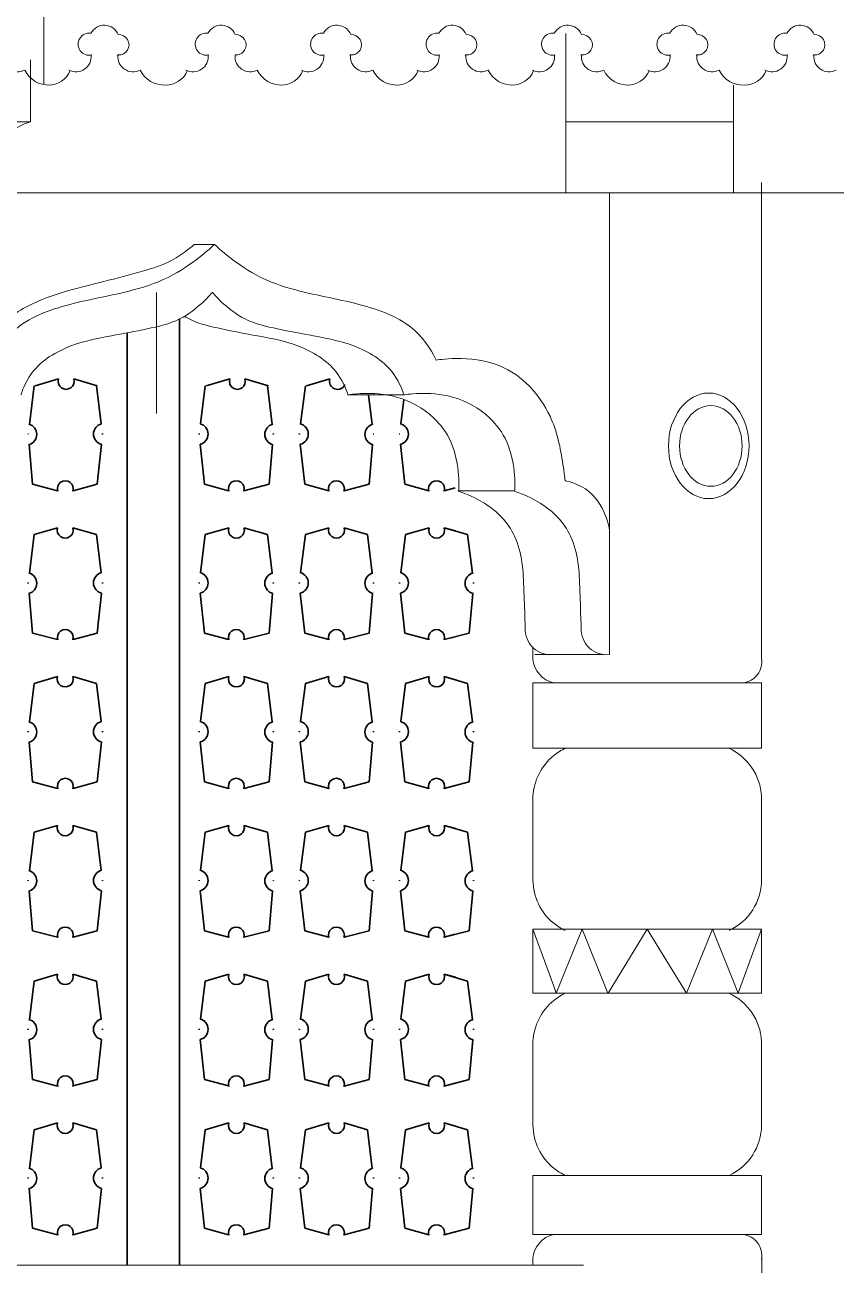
# Model space of a CAD drawing. Header units: millimetres. Extents: x 2399 to 111977, y 1313 to 59551.
# Drawn here: x 97307 to 98526, y 44675 to 46539 of the extents above; entities that cross this region are included whole.
import ezdxf

# ---------------------------------------------------------------- set-up
doc = ezdxf.new("R2010")
doc.units = ezdxf.units.MM
doc.layers.add('detail1', color=7, linetype='Continuous', lineweight=35)
doc.layers.add('main line', color=7, linetype='Continuous', lineweight=13)
doc.layers.add('hatch1', color=7, linetype='Continuous', lineweight=20, true_color=0x6a6a6a)

msp = doc.modelspace()

# ---------------------------------------------------------------- linework, layer by layer
at = {"layer": 'detail1', "color": 7, "linetype": 'Continuous', "lineweight": 35}
for p, q in [((97539.816, 46096.863), (97539.816, 44675.4817)), ((97460.943, 46075.9241), (97460.943, 44675.4817)), ((97358.0493, 46006.7447), (97322.8925, 45996.4019)), ((97416.1991, 45996.4019), (97380.8052, 46006.7447)), ((97579.7926, 45996.4019), (97615.1865, 46006.7447)), ((97637.9424, 46006.7447), (97673.0992, 45996.4019)), ((97730.1854, 45996.4019), (97765.5794, 46006.7447)), ((97321.4454, 45996.4019), (97314.2815, 45938.4878)), ((97421.9419, 45939.1682), (97414.752, 45996.4019)), ((97571.1556, 45939.1682), (97578.3455, 45996.4019)), ((97671.6521, 45996.4019), (97678.816, 45938.4878)), ((97721.5484, 45939.1682), (97728.7383, 45996.4019)), ((97823.7211, 45982.8516), (97829.2088, 45938.4878)), ((97871.9413, 45939.1682), (97876.5698, 45976.0124)), ((97423.9535, 45923.1558), (97423.7703, 45924.614)), ((97569.144, 45923.1558), (97569.3272, 45924.614)), ((97680.5321, 45924.614), (97680.7125, 45923.1558)), ((97719.5369, 45923.1558), (97719.7201, 45924.614)), ((97313.7107, 45908.089), (97318.9516, 45848.523)), ((97415.7776, 45848.523), (97422.3499, 45908.5179)), ((97577.3199, 45848.523), (97570.7476, 45908.5179)), ((97679.3868, 45908.089), (97674.1459, 45848.523)), ((97727.7127, 45848.523), (97721.1405, 45908.5179)), ((97829.7797, 45908.089), (97824.5388, 45848.523)), ((97878.1056, 45848.523), (97871.5333, 45908.5179)), ((97318.9516, 45848.523), (97356.5958, 45838.7201)), ((97379.6818, 45838.8056), (97415.7776, 45848.523)), ((97613.4157, 45838.8056), (97577.3199, 45848.523)), ((97674.1459, 45848.523), (97636.5017, 45838.7201)), ((97763.8086, 45838.8056), (97727.7127, 45848.523)), ((97824.5388, 45848.523), (97786.8946, 45838.7201)), ((97914.2015, 45838.8056), (97878.1056, 45848.523)), ((97953.9558, 45843.0607), (97937.2874, 45838.7201)), ((97356.6022, 45783.2227), (97321.4454, 45772.88)), ((97414.752, 45772.88), (97379.3581, 45783.2227)), ((97578.3455, 45772.88), (97613.7394, 45783.2227)), ((97636.4953, 45783.2227), (97671.6521, 45772.88)), ((97728.7383, 45772.88), (97764.1323, 45783.2227)), ((97786.8882, 45783.2227), (97822.045, 45772.88)), ((97914.5252, 45783.2227), (97879.1312, 45772.88)), ((97937.281, 45783.2227), (97972.4378, 45772.88)), ((97937.281, 45783.2227), (97953.9856, 45778.4892)), ((97321.4454, 45772.88), (97314.2815, 45714.9658)), ((97421.9419, 45715.6462), (97414.752, 45772.88)), ((97571.1556, 45715.6462), (97578.3455, 45772.88)), ((97671.6521, 45772.88), (97678.816, 45714.9658)), ((97721.5484, 45715.6462), (97728.7383, 45772.88)), ((97822.045, 45772.88), (97829.2088, 45714.9658)), ((97871.9413, 45715.6462), (97879.1312, 45772.88)), ((97972.4378, 45772.88), (97979.6017, 45714.9658)), ((97312.5654, 45701.0921), (97312.385, 45699.6339)), ((97423.9535, 45699.6339), (97423.7703, 45701.0921)), ((97569.144, 45699.6339), (97569.3272, 45701.0921)), ((97680.5321, 45701.0921), (97680.7125, 45699.6339)), ((97719.5369, 45699.6339), (97719.7201, 45701.0921)), ((97830.925, 45701.0921), (97831.1054, 45699.6339)), ((97869.9298, 45699.6339), (97870.113, 45701.0921)), ((97981.3179, 45701.0921), (97981.4982, 45699.6339)), ((97313.7107, 45684.5671), (97318.9516, 45625.0011)), ((97415.7776, 45625.0011), (97422.3499, 45684.996)), ((97577.3199, 45625.0011), (97570.7476, 45684.996)), ((97679.3868, 45684.5671), (97674.1459, 45625.0011)), ((97727.7127, 45625.0011), (97721.1405, 45684.996)), ((97829.7797, 45684.5671), (97824.5388, 45625.0011)), ((97878.1056, 45625.0011), (97871.5333, 45684.996)), ((97980.1726, 45684.5671), (97974.9316, 45625.0011)), ((97318.9516, 45625.0011), (97356.5958, 45615.1981)), ((97379.6818, 45615.2836), (97415.7776, 45625.0011)), ((97613.4157, 45615.2836), (97577.3199, 45625.0011)), ((97674.1459, 45625.0011), (97636.5017, 45615.1981)), ((97763.8086, 45615.2836), (97727.7127, 45625.0011)), ((97824.5388, 45625.0011), (97786.8946, 45615.1981)), ((97914.2015, 45615.2836), (97878.1056, 45625.0011)), ((97974.9316, 45625.0011), (97937.2874, 45615.1981)), ((97953.9558, 45619.5387), (97937.2874, 45615.1981)), ((97356.6022, 45559.7008), (97321.4454, 45549.358)), ((97414.752, 45549.358), (97379.3581, 45559.7008)), ((97578.3455, 45549.358), (97613.7394, 45559.7008)), ((97636.4953, 45559.7008), (97671.6521, 45549.358)), ((97728.7383, 45549.358), (97764.1323, 45559.7008)), ((97786.8882, 45559.7008), (97822.045, 45549.358)), ((97914.5252, 45559.7008), (97879.1312, 45549.358)), ((97937.281, 45559.7008), (97953.9856, 45554.9673)), ((97937.281, 45559.7008), (97972.4378, 45549.358)), ((97321.4454, 45549.358), (97314.2815, 45491.4439)), ((97421.9419, 45492.1243), (97414.752, 45549.358)), ((97571.1556, 45492.1243), (97578.3455, 45549.358)), ((97671.6521, 45549.358), (97678.816, 45491.4439)), ((97721.5484, 45492.1243), (97728.7383, 45549.358)), ((97822.045, 45549.358), (97829.2088, 45491.4439)), ((97871.9413, 45492.1243), (97879.1312, 45549.358)), ((97972.4378, 45549.358), (97979.6017, 45491.4439)), ((97312.5654, 45477.5701), (97312.385, 45476.1119)), ((97423.9535, 45476.1119), (97423.7703, 45477.5701)), ((97569.144, 45476.1119), (97569.3272, 45477.5701)), ((97680.5321, 45477.5701), (97680.7125, 45476.1119)), ((97719.5369, 45476.1119), (97719.7201, 45477.5701)), ((97830.925, 45477.5701), (97831.1054, 45476.1119)), ((97869.9298, 45476.1119), (97870.113, 45477.5701)), ((97981.3179, 45477.5701), (97981.4982, 45476.1119)), ((97313.7107, 45461.0451), (97318.9516, 45401.4791)), ((97415.7776, 45401.4791), (97422.3499, 45461.474)), ((97577.3199, 45401.4791), (97570.7476, 45461.474)), ((97679.3868, 45461.0451), (97674.1459, 45401.4791)), ((97727.7127, 45401.4791), (97721.1405, 45461.474)), ((97829.7797, 45461.0451), (97824.5388, 45401.4791)), ((97878.1056, 45401.4791), (97871.5333, 45461.474)), ((97980.1726, 45461.0451), (97974.9316, 45401.4791)), ((97318.9516, 45401.4791), (97356.5958, 45391.6762)), ((97379.6818, 45391.7617), (97415.7776, 45401.4791)), ((97613.4157, 45391.7617), (97577.3199, 45401.4791)), ((97674.1459, 45401.4791), (97636.5017, 45391.6762)), ((97763.8086, 45391.7617), (97727.7127, 45401.4791)), ((97824.5388, 45401.4791), (97786.8946, 45391.6762)), ((97914.2015, 45391.7617), (97878.1056, 45401.4791)), ((97974.9316, 45401.4791), (97937.2874, 45391.6762)), ((97953.9558, 45396.0168), (97937.2874, 45391.6762)), ((97356.6022, 45336.1788), (97321.4454, 45325.8361)), ((97414.752, 45325.8361), (97379.3581, 45336.1788)), ((97578.3455, 45325.8361), (97613.7394, 45336.1788)), ((97636.4953, 45336.1788), (97671.6521, 45325.8361)), ((97728.7383, 45325.8361), (97764.1323, 45336.1788)), ((97786.8882, 45336.1788), (97822.045, 45325.8361)), ((97914.5252, 45336.1788), (97879.1312, 45325.8361)), ((97937.281, 45336.1788), (97972.4378, 45325.8361)), ((97937.281, 45336.1788), (97953.9856, 45331.4453)), ((97321.4454, 45325.8361), (97314.2815, 45267.9219)), ((97421.9419, 45268.6023), (97414.752, 45325.8361)), ((97571.1556, 45268.6023), (97578.3455, 45325.8361)), ((97671.6521, 45325.8361), (97678.816, 45267.9219)), ((97721.5484, 45268.6023), (97728.7383, 45325.8361)), ((97822.045, 45325.8361), (97829.2088, 45267.9219)), ((97871.9413, 45268.6023), (97879.1312, 45325.8361)), ((97972.4378, 45325.8361), (97979.6017, 45267.9219)), ((97312.5654, 45254.0482), (97312.385, 45252.59)), ((97423.9535, 45252.59), (97423.7703, 45254.0482)), ((97569.144, 45252.59), (97569.3272, 45254.0482)), ((97680.5321, 45254.0482), (97680.7125, 45252.59)), ((97719.5369, 45252.59), (97719.7201, 45254.0482)), ((97830.925, 45254.0482), (97831.1054, 45252.59)), ((97869.9298, 45252.59), (97870.113, 45254.0482)), ((97981.3179, 45254.0482), (97981.4982, 45252.59)), ((97313.7107, 45237.5232), (97318.9516, 45177.9572)), ((97415.7776, 45177.9572), (97422.3499, 45237.9521)), ((97577.3199, 45177.9572), (97570.7476, 45237.9521)), ((97679.3868, 45237.5232), (97674.1459, 45177.9572)), ((97727.7127, 45177.9572), (97721.1405, 45237.9521)), ((97829.7797, 45237.5232), (97824.5388, 45177.9572)), ((97878.1056, 45177.9572), (97871.5333, 45237.9521)), ((97980.1726, 45237.5232), (97974.9316, 45177.9572)), ((97318.9516, 45177.9572), (97356.5958, 45168.1542)), ((97379.6818, 45168.2397), (97415.7776, 45177.9572)), ((97613.4157, 45168.2397), (97577.3199, 45177.9572)), ((97674.1459, 45177.9572), (97636.5017, 45168.1542)), ((97763.8086, 45168.2397), (97727.7127, 45177.9572)), ((97824.5388, 45177.9572), (97786.8946, 45168.1542)), ((97914.2015, 45168.2397), (97878.1056, 45177.9572)), ((97974.9316, 45177.9572), (97937.2874, 45168.1542)), ((97953.9558, 45172.4948), (97937.2874, 45168.1542)), ((97356.6022, 45112.6569), (97321.4454, 45102.3141)), ((97414.752, 45102.3141), (97379.3581, 45112.6569)), ((97578.3455, 45102.3141), (97613.7394, 45112.6569)), ((97636.4953, 45112.6569), (97671.6521, 45102.3141)), ((97728.7383, 45102.3141), (97764.1323, 45112.6569)), ((97786.8882, 45112.6569), (97822.045, 45102.3141)), ((97914.5252, 45112.6569), (97879.1312, 45102.3141)), ((97937.281, 45112.6569), (97953.9856, 45107.9234)), ((97937.281, 45112.6569), (97972.4378, 45102.3141)), ((97321.4454, 45102.3141), (97314.2815, 45044.4)), ((97421.9419, 45045.0804), (97414.752, 45102.3141)), ((97571.1556, 45045.0804), (97578.3455, 45102.3141)), ((97671.6521, 45102.3141), (97678.816, 45044.4)), ((97721.5484, 45045.0804), (97728.7383, 45102.3141)), ((97822.045, 45102.3141), (97829.2088, 45044.4)), ((97871.9413, 45045.0804), (97879.1312, 45102.3141)), ((97972.4378, 45102.3141), (97979.6017, 45044.4)), ((97312.5654, 45030.5262), (97312.385, 45029.068)), ((97423.9535, 45029.068), (97423.7703, 45030.5262)), ((97569.144, 45029.068), (97569.3272, 45030.5262)), ((97680.5321, 45030.5262), (97680.7125, 45029.068)), ((97719.5369, 45029.068), (97719.7201, 45030.5262)), ((97830.925, 45030.5262), (97831.1054, 45029.068)), ((97869.9298, 45029.068), (97870.113, 45030.5262)), ((97981.3179, 45030.5262), (97981.4982, 45029.068)), ((97313.7107, 45014.0012), (97318.9516, 44954.4352)), ((97415.7776, 44954.4352), (97422.3499, 45014.4301)), ((97577.3199, 44954.4352), (97570.7476, 45014.4301)), ((97679.3868, 45014.0012), (97674.1459, 44954.4352)), ((97727.7127, 44954.4352), (97721.1405, 45014.4301)), ((97829.7797, 45014.0012), (97824.5388, 44954.4352)), ((97878.1056, 44954.4352), (97871.5333, 45014.4301)), ((97980.1726, 45014.0012), (97974.9316, 44954.4352)), ((97318.9516, 44954.4352), (97356.5958, 44944.6323)), ((97379.6818, 44944.7178), (97415.7776, 44954.4352)), ((97613.4157, 44944.7178), (97577.3199, 44954.4352)), ((97674.1459, 44954.4352), (97636.5017, 44944.6323)), ((97763.8086, 44944.7178), (97727.7127, 44954.4352)), ((97824.5388, 44954.4352), (97786.8946, 44944.6323)), ((97914.2015, 44944.7178), (97878.1056, 44954.4352)), ((97974.9316, 44954.4352), (97937.2874, 44944.6323)), ((97953.9558, 44948.9729), (97937.2874, 44944.6323)), ((97356.6022, 44889.1349), (97321.4454, 44878.7922)), ((97414.752, 44878.7922), (97379.3581, 44889.1349)), ((97578.3455, 44878.7922), (97613.7394, 44889.1349)), ((97636.4953, 44889.1349), (97671.6521, 44878.7922)), ((97728.7383, 44878.7922), (97764.1323, 44889.1349)), ((97786.8882, 44889.1349), (97822.045, 44878.7922)), ((97914.5252, 44889.1349), (97879.1312, 44878.7922)), ((97937.281, 44889.1349), (97972.4378, 44878.7922)), ((97937.281, 44889.1349), (97953.9856, 44884.4014)), ((97321.4454, 44878.7922), (97314.2815, 44820.878)), ((97421.9419, 44821.5584), (97414.752, 44878.7922)), ((97571.1556, 44821.5584), (97578.3455, 44878.7922)), ((97671.6521, 44878.7922), (97678.816, 44820.878)), ((97721.5484, 44821.5584), (97728.7383, 44878.7922)), ((97822.045, 44878.7922), (97829.2088, 44820.878)), ((97871.9413, 44821.5584), (97879.1312, 44878.7922)), ((97972.4378, 44878.7922), (97979.6017, 44820.878)), ((97312.5654, 44807.0043), (97312.385, 44805.5461)), ((97423.9535, 44805.5461), (97423.7703, 44807.0043)), ((97569.144, 44805.5461), (97569.3272, 44807.0043)), ((97680.5321, 44807.0043), (97680.7125, 44805.5461)), ((97719.5369, 44805.5461), (97719.7201, 44807.0043)), ((97830.925, 44807.0043), (97831.1054, 44805.5461)), ((97869.9298, 44805.5461), (97870.113, 44807.0043)), ((97981.3179, 44807.0043), (97981.4982, 44805.5461)), ((97313.7107, 44790.4793), (97318.9516, 44730.9133)), ((97415.7776, 44730.9133), (97422.3499, 44790.9082)), ((97577.3199, 44730.9133), (97570.7476, 44790.9082)), ((97679.3868, 44790.4793), (97674.1459, 44730.9133)), ((97727.7127, 44730.9133), (97721.1405, 44790.9082)), ((97829.7797, 44790.4793), (97824.5388, 44730.9133)), ((97878.1056, 44730.9133), (97871.5333, 44790.9082)), ((97980.1726, 44790.4793), (97974.9316, 44730.9133)), ((97318.9516, 44730.9133), (97356.5958, 44721.1103)), ((97379.6818, 44721.1958), (97415.7776, 44730.9133)), ((97613.4157, 44721.1958), (97577.3199, 44730.9133)), ((97674.1459, 44730.9133), (97636.5017, 44721.1103)), ((97763.8086, 44721.1958), (97727.7127, 44730.9133)), ((97824.5388, 44730.9133), (97786.8946, 44721.1103)), ((97914.2015, 44721.1958), (97878.1056, 44730.9133)), ((97974.9316, 44730.9133), (97937.2874, 44721.1103)), ((97953.9558, 44725.4509), (97937.2874, 44721.1103))]:
    msp.add_line(p, q, dxfattribs=at)
for centre, radius, start, end in [((97369.4272, 46003.0418), 11.9653, 161.9728274, 18.0271726), ((97626.5645, 46003.0418), 11.9653, 161.9728274, 18.0271726), ((97776.9573, 46003.0418), 11.9653, 161.9728274, 336.7581559), ((97309.4089, 45923.3745), 15.8793, 284.4005587, 75.5994413), ((97426.2991, 45923.8983), 15.8793, 104.4005587, 255.5994413), ((97566.7984, 45923.8983), 15.8793, 284.4005587, 75.5994413), ((97683.6886, 45923.3745), 15.8793, 104.4005587, 255.5994413), ((97717.1913, 45923.8983), 15.8793, 284.4005587, 75.5994413), ((97834.0815, 45923.3745), 15.8793, 104.4005587, 255.5994413), ((97867.5842, 45923.8983), 15.8793, 284.4005587, 75.5994413), ((97368.1271, 45841.9134), 11.9653, 341.9728274, 198.0271726), ((97624.9704, 45841.9134), 11.9653, 341.9728274, 198.0271726), ((97775.3632, 45841.9134), 11.9653, 341.9728274, 198.0271726), ((97925.7561, 45841.9134), 11.9653, 341.9728274, 198.0271726), ((97367.9801, 45779.5199), 11.9653, 161.9728274, 18.0271726), ((97625.1174, 45779.5199), 11.9653, 161.9728274, 18.0271726), ((97775.5102, 45779.5199), 11.9653, 161.9728274, 18.0271726), ((97925.9031, 45779.5199), 11.9653, 161.9728274, 18.0271726), ((97309.4089, 45699.8526), 15.8793, 284.4005587, 75.5994413), ((97426.2991, 45700.3764), 15.8793, 104.4005587, 255.5994413), ((97566.7984, 45700.3764), 15.8793, 284.4005587, 75.5994413), ((97683.6886, 45699.8526), 15.8793, 104.4005587, 255.5994413), ((97717.1913, 45700.3764), 15.8793, 284.4005587, 75.5994413), ((97834.0815, 45699.8526), 15.8793, 104.4005587, 255.5994413), ((97867.5842, 45700.3764), 15.8793, 284.4005587, 75.5994413), ((97984.4744, 45699.8526), 15.8793, 104.4005587, 255.5994413), ((97368.1271, 45618.3914), 11.9653, 341.9728274, 198.0271726), ((97624.9704, 45618.3914), 11.9653, 341.9728274, 198.0271726), ((97775.3632, 45618.3914), 11.9653, 341.9728274, 198.0271726), ((97925.7561, 45618.3914), 11.9653, 341.9728274, 198.0271726), ((97367.9801, 45555.9979), 11.9653, 161.9728274, 18.0271726), ((97625.1174, 45555.9979), 11.9653, 161.9728274, 18.0271726), ((97775.5102, 45555.9979), 11.9653, 161.9728274, 18.0271726), ((97925.9031, 45555.9979), 11.9653, 161.9728274, 18.0271726), ((97309.4089, 45476.3306), 15.8793, 284.4005587, 75.5994413), ((97426.2991, 45476.8544), 15.8793, 104.4005587, 255.5994413), ((97566.7984, 45476.8544), 15.8793, 284.4005587, 75.5994413), ((97683.6886, 45476.3306), 15.8793, 104.4005587, 255.5994413), ((97717.1913, 45476.8544), 15.8793, 284.4005587, 75.5994413), ((97834.0815, 45476.3306), 15.8793, 104.4005587, 255.5994413), ((97867.5842, 45476.8544), 15.8793, 284.4005587, 75.5994413), ((97984.4744, 45476.3306), 15.8793, 104.4005587, 255.5994413), ((97368.1271, 45394.8695), 11.9653, 341.9728274, 198.0271726), ((97624.9704, 45394.8695), 11.9653, 341.9728274, 198.0271726), ((97775.3632, 45394.8695), 11.9653, 341.9728274, 198.0271726), ((97925.7561, 45394.8695), 11.9653, 341.9728274, 198.0271726), ((97367.9801, 45332.476), 11.9653, 161.9728274, 18.0271726), ((97625.1174, 45332.476), 11.9653, 161.9728274, 18.0271726), ((97775.5102, 45332.476), 11.9653, 161.9728274, 18.0271726), ((97925.9031, 45332.476), 11.9653, 161.9728274, 18.0271726), ((97309.4089, 45252.8087), 15.8793, 284.4005587, 75.5994413), ((97426.2991, 45253.3325), 15.8793, 104.4005587, 255.5994413), ((97566.7984, 45253.3325), 15.8793, 284.4005587, 75.5994413), ((97683.6886, 45252.8087), 15.8793, 104.4005587, 255.5994413), ((97717.1913, 45253.3325), 15.8793, 284.4005587, 75.5994413), ((97834.0815, 45252.8087), 15.8793, 104.4005587, 255.5994413), ((97867.5842, 45253.3325), 15.8793, 284.4005587, 75.5994413), ((97984.4744, 45252.8087), 15.8793, 104.4005587, 255.5994413), ((97368.1271, 45171.3475), 11.9653, 341.9728274, 198.0271726), ((97624.9704, 45171.3475), 11.9653, 341.9728274, 198.0271726), ((97775.3632, 45171.3475), 11.9653, 341.9728274, 198.0271726), ((97925.7561, 45171.3475), 11.9653, 341.9728274, 198.0271726), ((97367.9801, 45108.954), 11.9653, 161.9728274, 18.0271726), ((97625.1174, 45108.954), 11.9653, 161.9728274, 18.0271726), ((97775.5102, 45108.954), 11.9653, 161.9728274, 18.0271726), ((97925.9031, 45108.954), 11.9653, 161.9728274, 18.0271726), ((97309.4089, 45029.2867), 15.8793, 284.4005587, 75.5994413), ((97426.2991, 45029.8105), 15.8793, 104.4005587, 255.5994413), ((97566.7984, 45029.8105), 15.8793, 284.4005587, 75.5994413), ((97683.6886, 45029.2867), 15.8793, 104.4005587, 255.5994413), ((97717.1913, 45029.8105), 15.8793, 284.4005587, 75.5994413), ((97834.0815, 45029.2867), 15.8793, 104.4005587, 255.5994413), ((97867.5842, 45029.8105), 15.8793, 284.4005587, 75.5994413), ((97984.4744, 45029.2867), 15.8793, 104.4005587, 255.5994413), ((97368.1271, 44947.8256), 11.9653, 341.9728274, 198.0271726), ((97624.9704, 44947.8256), 11.9653, 341.9728274, 198.0271726), ((97775.3632, 44947.8256), 11.9653, 341.9728274, 198.0271726), ((97925.7561, 44947.8256), 11.9653, 341.9728274, 198.0271726), ((97367.9801, 44885.4321), 11.9653, 161.9728274, 18.0271726), ((97625.1174, 44885.4321), 11.9653, 161.9728274, 18.0271726), ((97775.5102, 44885.4321), 11.9653, 161.9728274, 18.0271726), ((97925.9031, 44885.4321), 11.9653, 161.9728274, 18.0271726), ((97309.4089, 44805.7648), 15.8793, 284.4005587, 75.5994413), ((97426.2991, 44806.2886), 15.8793, 104.4005587, 255.5994413), ((97566.7984, 44806.2886), 15.8793, 284.4005587, 75.5994413), ((97683.6886, 44805.7648), 15.8793, 104.4005587, 255.5994413), ((97717.1913, 44806.2886), 15.8793, 284.4005587, 75.5994413), ((97834.0815, 44805.7648), 15.8793, 104.4005587, 255.5994413), ((97867.5842, 44806.2886), 15.8793, 284.4005587, 75.5994413), ((97984.4744, 44805.7648), 15.8793, 104.4005587, 255.5994413), ((97368.1271, 44724.3036), 11.9653, 341.9728274, 198.0271726), ((97624.9704, 44724.3036), 11.9653, 341.9728274, 198.0271726), ((97775.3632, 44724.3036), 11.9653, 341.9728274, 198.0271726), ((97925.7561, 44724.3036), 11.9653, 341.9728274, 198.0271726)]:
    msp.add_arc(centre, radius, start, end, dxfattribs=at)
at = {"layer": 'hatch1', "color": 251, "linetype": 'Continuous', "lineweight": 20, "true_color": 0x6a6a6a}
for p, q in [((97312.5654, 45924.614), (97312.385, 45923.1558)), ((97830.925, 45924.614), (97831.1054, 45923.1558)), ((97869.9298, 45923.1558), (97870.113, 45924.614))]:
    msp.add_line(p, q, dxfattribs=at)
at = {"layer": 'main line', "color": 7, "linetype": 'Continuous', "lineweight": 13}
for p, q in [((97335.7403, 46448.8494), (97335.7403, 46648.1723)), ((98119.8611, 46286.1347), (98119.8611, 46525.659)), ((97315.7473, 46393.1526), (97315.7473, 46486.0184)), ((98371.6526, 46286.1347), (98371.6526, 46448.2651)), ((97315.7473, 46393.1526), (97106.803, 46393.1526)), ((98119.8611, 46393.1526), (98371.6526, 46393.1526)), ((98413.985, 45587.0736), (98413.985, 46301.6114)), ((98684.6399, 46286.1347), (93216.1421, 46286.1347)), ((98185.755, 45592.66), (98185.755, 46286.1347)), ((97504.9745, 46136.8261), (97504.9745, 45954.6482)), ((97504.9745, 46136.8261), (97504.9745, 45954.6482)), ((97539.816, 46096.863), (97539.816, 44675.4817)), ((97460.943, 46075.9241), (97460.943, 44675.4817)), ((97876.6502, 45982.8516), (97792.5904, 45982.8516)), ((98041.9154, 45838.6241), (97957.8556, 45838.6241)), ((98070.5519, 45586.0381), (98070.5519, 45603.2021)), ((98073.3308, 45592.66), (98176.7284, 45592.66)), ((98070.5519, 45452.2186), (98070.5519, 45550.1337)), ((98070.5519, 45550.1337), (98101.6952, 45550.1337)), ((98101.6952, 45550.1337), (98413.985, 45550.1337)), ((98413.985, 45452.2186), (98413.985, 45550.1337)), ((98070.5519, 45452.2186), (98101.6952, 45452.2186)), ((98101.6952, 45452.2186), (98413.985, 45452.2186)), ((98070.5519, 45253.8771), (98070.5519, 45379.672)), ((98413.985, 45253.8771), (98413.985, 45379.672)), ((98070.5519, 45084.3064), (98070.5519, 45179.9886)), ((98101.6952, 45094.8197), (98070.5519, 45179.9886)), ((98070.5519, 45179.9886), (98101.6952, 45179.9886)), ((98101.6952, 45179.9886), (98413.985, 45179.9886)), ((98144.3096, 45179.9886), (98105.5396, 45084.3064)), ((98183.0795, 45084.3064), (98144.3096, 45179.9886)), ((98183.6563, 45084.3064), (98242.2685, 45179.9886)), ((98242.2685, 45179.9886), (98301.4574, 45084.3064)), ((98301.4574, 45084.3064), (98340.2274, 45179.9886)), ((98340.2274, 45179.9886), (98378.9973, 45084.3064)), ((98378.9973, 45084.3064), (98413.985, 45179.9886)), ((98413.985, 45084.3064), (98413.985, 45179.9886)), ((98105.5396, 45084.3064), (98101.6952, 45094.8197)), ((98070.5519, 45084.3064), (98101.6952, 45084.3064)), ((98101.6952, 45084.3064), (98413.985, 45084.3064)), ((98070.5519, 44885.9648), (98070.5519, 45011.7597)), ((98413.985, 44885.9648), (98413.985, 45011.7597)), ((98070.5519, 44721.7209), (98070.5519, 44810.3942)), ((98070.5519, 44810.3942), (98101.6952, 44810.3942)), ((98101.6952, 44810.3942), (98413.985, 44810.3942)), ((98413.985, 44721.7209), (98413.985, 44810.3942)), ((98070.5519, 44721.7209), (98101.6952, 44721.7209)), ((98101.6952, 44721.7209), (98413.985, 44721.7209)), ((98070.5519, 44685.8165), (98070.5519, 44675.4817)), ((98414.397, 44099.7524), (98414.397, 44689.3849)), ((98146.675, 44675.4817), (97039.1417, 44675.4817))]:
    msp.add_line(p, q, dxfattribs=at)
at = {"layer": 'main line', "color": 7, "linetype": 'Continuous', "lineweight": 13, "flags": 128}
for points in [[(97234.5946, 46493.3748, -1.219803903), (97233.1641, 46526.0567, -0.63216014), (97274.1282, 46524.0585, -1.067465283), (97273.8934, 46493.3748, 0.60309642), (97307.2852, 46470.6086)], [(97234.5946, 46493.3748, -1.219803903), (97233.1641, 46526.0567, -0.63216014), (97274.1282, 46524.0585, -1.067465283), (97273.8934, 46493.3748, 0.60309642), (97307.2852, 46470.6086)], [(97234.5946, 46493.3748, -1.219803903), (97233.1641, 46526.0567, -0.63216014), (97274.1282, 46524.0585, -1.067465283), (97273.8934, 46493.3748, 0.60309642), (97307.2852, 46470.6086)], [(97234.5946, 46493.3748, -1.219803903), (97233.1641, 46526.0567, -0.63216014), (97274.1282, 46524.0585, -1.067465283), (97273.8934, 46493.3748, 0.60309642), (97307.2852, 46470.6086)], [(97234.5946, 46493.3748, -1.219803903), (97233.1641, 46526.0567, -0.63216014), (97274.1282, 46524.0585, -1.067465283), (97273.8934, 46493.3748, 0.60309642), (97307.2852, 46470.6086)], [(97234.5946, 46493.3748, -1.219803903), (97233.1641, 46526.0567, -0.63216014), (97274.1282, 46524.0585, -1.067465283), (97273.8934, 46493.3748, 0.60309642), (97307.2852, 46470.6086)], [(97408.0065, 46493.3748, -1.219803903), (97406.5761, 46526.0567, -0.63216014), (97447.5401, 46524.0585, -1.067465283), (97447.3054, 46493.3748, 0.60309642), (97480.6971, 46470.6086)], [(97408.0065, 46493.3748, -1.219803903), (97406.5761, 46526.0567, -0.63216014), (97447.5401, 46524.0585, -1.067465283), (97447.3054, 46493.3748, 0.60309642), (97480.6971, 46470.6086)], [(97408.0065, 46493.3748, -1.219803903), (97406.5761, 46526.0567, -0.63216014), (97447.5401, 46524.0585, -1.067465283), (97447.3054, 46493.3748, 0.60309642), (97480.6971, 46470.6086)], [(97408.0065, 46493.3748, -1.219803903), (97406.5761, 46526.0567, -0.63216014), (97447.5401, 46524.0585, -1.067465283), (97447.3054, 46493.3748, 0.60309642), (97480.6971, 46470.6086)], [(97408.0065, 46493.3748, -1.219803903), (97406.5761, 46526.0567, -0.63216014), (97447.5401, 46524.0585, -1.067465283), (97447.3054, 46493.3748, 0.60309642), (97480.6971, 46470.6086)], [(97408.0065, 46493.3748, -1.219803903), (97406.5761, 46526.0567, -0.63216014), (97447.5401, 46524.0585, -1.067465283), (97447.3054, 46493.3748, 0.60309642), (97480.6971, 46470.6086)], [(97583.8732, 46493.3748, -1.219803903), (97582.4428, 46526.0567, -0.63216014), (97623.4068, 46524.0585, -1.067465283), (97623.1721, 46493.3748, 0.60309642), (97656.5638, 46470.6086)], [(97583.8732, 46493.3748, -1.219803903), (97582.4428, 46526.0567, -0.63216014), (97623.4068, 46524.0585, -1.067465283), (97623.1721, 46493.3748, 0.60309642), (97656.5638, 46470.6086)], [(97583.8732, 46493.3748, -1.219803903), (97582.4428, 46526.0567, -0.63216014), (97623.4068, 46524.0585, -1.067465283), (97623.1721, 46493.3748, 0.60309642), (97656.5638, 46470.6086)], [(97583.8732, 46493.3748, -1.219803903), (97582.4428, 46526.0567, -0.63216014), (97623.4068, 46524.0585, -1.067465283), (97623.1721, 46493.3748, 0.60309642), (97656.5638, 46470.6086)], [(97583.8732, 46493.3748, -1.219803903), (97582.4428, 46526.0567, -0.63216014), (97623.4068, 46524.0585, -1.067465283), (97623.1721, 46493.3748, 0.60309642), (97656.5638, 46470.6086)], [(97583.8732, 46493.3748, -1.219803903), (97582.4428, 46526.0567, -0.63216014), (97623.4068, 46524.0585, -1.067465283), (97623.1721, 46493.3748, 0.60309642), (97656.5638, 46470.6086)], [(97757.2852, 46493.3748, -1.219803903), (97755.8548, 46526.0567, -0.63216014), (97796.8188, 46524.0585, -1.067465283), (97796.584, 46493.3748, 0.60309642), (97829.9758, 46470.6086)], [(97757.2852, 46493.3748, -1.219803903), (97755.8548, 46526.0567, -0.63216014), (97796.8188, 46524.0585, -1.067465283), (97796.584, 46493.3748, 0.60309642), (97829.9758, 46470.6086)], [(97757.2852, 46493.3748, -1.219803903), (97755.8548, 46526.0567, -0.63216014), (97796.8188, 46524.0585, -1.067465283), (97796.584, 46493.3748, 0.60309642), (97829.9758, 46470.6086)], [(97757.2852, 46493.3748, -1.219803903), (97755.8548, 46526.0567, -0.63216014), (97796.8188, 46524.0585, -1.067465283), (97796.584, 46493.3748, 0.60309642), (97829.9758, 46470.6086)], [(97757.2852, 46493.3748, -1.219803903), (97755.8548, 46526.0567, -0.63216014), (97796.8188, 46524.0585, -1.067465283), (97796.584, 46493.3748, 0.60309642), (97829.9758, 46470.6086)], [(97757.2852, 46493.3748, -1.219803903), (97755.8548, 46526.0567, -0.63216014), (97796.8188, 46524.0585, -1.067465283), (97796.584, 46493.3748, 0.60309642), (97829.9758, 46470.6086)], [(97930.6972, 46493.3748, -1.219803903), (97929.2667, 46526.0567, -0.63216014), (97970.2308, 46524.0585, -1.067465283), (97969.996, 46493.3748, 0.60309642), (98003.3878, 46470.6086)], [(97930.6972, 46493.3748, -1.219803903), (97929.2667, 46526.0567, -0.63216014), (97970.2308, 46524.0585, -1.067465283), (97969.996, 46493.3748, 0.60309642), (98003.3878, 46470.6086)], [(97930.6972, 46493.3748, -1.219803903), (97929.2667, 46526.0567, -0.63216014), (97970.2308, 46524.0585, -1.067465283), (97969.996, 46493.3748, 0.60309642), (98003.3878, 46470.6086)], [(97930.6972, 46493.3748, -1.219803903), (97929.2667, 46526.0567, -0.63216014), (97970.2308, 46524.0585, -1.067465283), (97969.996, 46493.3748, 0.60309642), (98003.3878, 46470.6086)], [(97930.6972, 46493.3748, -1.219803903), (97929.2667, 46526.0567, -0.63216014), (97970.2308, 46524.0585, -1.067465283), (97969.996, 46493.3748, 0.60309642), (98003.3878, 46470.6086)], [(97930.6972, 46493.3748, -1.219803903), (97929.2667, 46526.0567, -0.63216014), (97970.2308, 46524.0585, -1.067465283), (97969.996, 46493.3748, 0.60309642), (98003.3878, 46470.6086)], [(98104.1091, 46493.3748, -1.219803903), (98102.6787, 46526.0567, -0.63216014), (98143.6427, 46524.0585, -1.067465283), (98143.408, 46493.3748, 0.60309642), (98176.7997, 46470.6086)], [(98104.1091, 46493.3748, -1.219803903), (98102.6787, 46526.0567, -0.63216014), (98143.6427, 46524.0585, -1.067465283), (98143.408, 46493.3748, 0.60309642), (98176.7997, 46470.6086)], [(98104.1091, 46493.3748, -1.219803903), (98102.6787, 46526.0567, -0.63216014), (98143.6427, 46524.0585, -1.067465283), (98143.408, 46493.3748, 0.60309642), (98176.7997, 46470.6086)], [(98104.1091, 46493.3748, -1.219803903), (98102.6787, 46526.0567, -0.63216014), (98143.6427, 46524.0585, -1.067465283), (98143.408, 46493.3748, 0.60309642), (98176.7997, 46470.6086)], [(98104.1091, 46493.3748, -1.219803903), (98102.6787, 46526.0567, -0.63216014), (98143.6427, 46524.0585, -1.067465283), (98143.408, 46493.3748, 0.60309642), (98176.7997, 46470.6086)], [(98104.1091, 46493.3748, -1.219803903), (98102.6787, 46526.0567, -0.63216014), (98143.6427, 46524.0585, -1.067465283), (98143.408, 46493.3748, 0.60309642), (98176.7997, 46470.6086)], [(98277.5211, 46493.3748, -1.219803903), (98276.0907, 46526.0567, -0.63216014), (98317.0547, 46524.0585, -1.067465283), (98316.8199, 46493.3748, 0.60309642), (98350.2117, 46470.6086)], [(98277.5211, 46493.3748, -1.219803903), (98276.0907, 46526.0567, -0.63216014), (98317.0547, 46524.0585, -1.067465283), (98316.8199, 46493.3748, 0.60309642), (98350.2117, 46470.6086)], [(98277.5211, 46493.3748, -1.219803903), (98276.0907, 46526.0567, -0.63216014), (98317.0547, 46524.0585, -1.067465283), (98316.8199, 46493.3748, 0.60309642), (98350.2117, 46470.6086)], [(98277.5211, 46493.3748, -1.219803903), (98276.0907, 46526.0567, -0.63216014), (98317.0547, 46524.0585, -1.067465283), (98316.8199, 46493.3748, 0.60309642), (98350.2117, 46470.6086)], [(98277.5211, 46493.3748, -1.219803903), (98276.0907, 46526.0567, -0.63216014), (98317.0547, 46524.0585, -1.067465283), (98316.8199, 46493.3748, 0.60309642), (98350.2117, 46470.6086)], [(98277.5211, 46493.3748, -1.219803903), (98276.0907, 46526.0567, -0.63216014), (98317.0547, 46524.0585, -1.067465283), (98316.8199, 46493.3748, 0.60309642), (98350.2117, 46470.6086)], [(98453.3878, 46493.3748, -1.219803903), (98451.9574, 46526.0567, -0.63216014), (98492.9214, 46524.0585, -1.067465283), (98492.6866, 46493.3748, 0.60309642), (98526.0784, 46470.6086)], [(98453.3878, 46493.3748, -1.219803903), (98451.9574, 46526.0567, -0.63216014), (98492.9214, 46524.0585, -1.067465283), (98492.6866, 46493.3748, 0.60309642), (98526.0784, 46470.6086)], [(98453.3878, 46493.3748, -1.219803903), (98451.9574, 46526.0567, -0.63216014), (98492.9214, 46524.0585, -1.067465283), (98492.6866, 46493.3748, 0.60309642), (98526.0784, 46470.6086)], [(98453.3878, 46493.3748, -1.219803903), (98451.9574, 46526.0567, -0.63216014), (98492.9214, 46524.0585, -1.067465283), (98492.6866, 46493.3748, 0.60309642), (98526.0784, 46470.6086)], [(98453.3878, 46493.3748, -1.219803903), (98451.9574, 46526.0567, -0.63216014), (98492.9214, 46524.0585, -1.067465283), (98492.6866, 46493.3748, 0.60309642), (98526.0784, 46470.6086)], [(98453.3878, 46493.3748, -1.219803903), (98451.9574, 46526.0567, -0.63216014), (98492.9214, 46524.0585, -1.067465283), (98492.6866, 46493.3748, 0.60309642), (98526.0784, 46470.6086)], [(97406.8088, 46493.3748, -0.60309642), (97373.4171, 46470.6086)], [(97406.8088, 46493.3748, -0.60309642), (97373.4171, 46470.6086)], [(97406.8088, 46493.3748, -0.60309642), (97373.4171, 46470.6086)], [(97406.8088, 46493.3748, -0.60309642), (97373.4171, 46470.6086)], [(97406.8088, 46493.3748, -0.60309642), (97373.4171, 46470.6086)], [(97406.8088, 46493.3748, -0.60309642), (97373.4171, 46470.6086)], [(97446.1077, 46493.3748, 0.017938026), (97447.279, 46493.131)], [(97446.1077, 46493.3748, 0.017938026), (97447.279, 46493.131)], [(97446.1077, 46493.3748, 0.017938026), (97447.279, 46493.131)], [(97446.1077, 46493.3748, 0.017938026), (97447.279, 46493.131)], [(97446.1077, 46493.3748, 0.017938026), (97447.279, 46493.131)], [(97446.1077, 46493.3748, 0.017938026), (97447.279, 46493.131)], [(97582.6755, 46493.3748, -0.60309642), (97549.2838, 46470.6086)], [(97582.6755, 46493.3748, -0.60309642), (97549.2838, 46470.6086)], [(97582.6755, 46493.3748, -0.60309642), (97549.2838, 46470.6086)], [(97582.6755, 46493.3748, -0.60309642), (97549.2838, 46470.6086)], [(97582.6755, 46493.3748, -0.60309642), (97549.2838, 46470.6086)], [(97582.6755, 46493.3748, -0.60309642), (97549.2838, 46470.6086)], [(97756.0875, 46493.3748, -0.60309642), (97722.6957, 46470.6086)], [(97756.0875, 46493.3748, -0.60309642), (97722.6957, 46470.6086)], [(97756.0875, 46493.3748, -0.60309642), (97722.6957, 46470.6086)], [(97756.0875, 46493.3748, -0.60309642), (97722.6957, 46470.6086)], [(97756.0875, 46493.3748, -0.60309642), (97722.6957, 46470.6086)], [(97756.0875, 46493.3748, -0.60309642), (97722.6957, 46470.6086)], [(97795.3863, 46493.3748, 0.017938026), (97796.5577, 46493.131)], [(97795.3863, 46493.3748, 0.017938026), (97796.5577, 46493.131)], [(97795.3863, 46493.3748, 0.017938026), (97796.5577, 46493.131)], [(97795.3863, 46493.3748, 0.017938026), (97796.5577, 46493.131)], [(97795.3863, 46493.3748, 0.017938026), (97796.5577, 46493.131)], [(97795.3863, 46493.3748, 0.017938026), (97796.5577, 46493.131)], [(97929.4995, 46493.3748, -0.60309642), (97896.1077, 46470.6086)], [(97929.4995, 46493.3748, -0.60309642), (97896.1077, 46470.6086)], [(97929.4995, 46493.3748, -0.60309642), (97896.1077, 46470.6086)], [(97929.4995, 46493.3748, -0.60309642), (97896.1077, 46470.6086)], [(97929.4995, 46493.3748, -0.60309642), (97896.1077, 46470.6086)], [(97929.4995, 46493.3748, -0.60309642), (97896.1077, 46470.6086)], [(97968.7983, 46493.3748, 0.017938026), (97969.9696, 46493.131)], [(97968.7983, 46493.3748, 0.017938026), (97969.9696, 46493.131)], [(97968.7983, 46493.3748, 0.017938026), (97969.9696, 46493.131)], [(97968.7983, 46493.3748, 0.017938026), (97969.9696, 46493.131)], [(97968.7983, 46493.3748, 0.017938026), (97969.9696, 46493.131)], [(97968.7983, 46493.3748, 0.017938026), (97969.9696, 46493.131)], [(98102.9114, 46493.3748, -0.60309642), (98069.5197, 46470.6086)], [(98102.9114, 46493.3748, -0.60309642), (98069.5197, 46470.6086)], [(98102.9114, 46493.3748, -0.60309642), (98069.5197, 46470.6086)], [(98102.9114, 46493.3748, -0.60309642), (98069.5197, 46470.6086)], [(98102.9114, 46493.3748, -0.60309642), (98069.5197, 46470.6086)], [(98102.9114, 46493.3748, -0.60309642), (98069.5197, 46470.6086)], [(98142.2103, 46493.3748, 0.017938026), (98143.3816, 46493.131)], [(98142.2103, 46493.3748, 0.017938026), (98143.3816, 46493.131)], [(98142.2103, 46493.3748, 0.017938026), (98143.3816, 46493.131)], [(98142.2103, 46493.3748, 0.017938026), (98143.3816, 46493.131)], [(98142.2103, 46493.3748, 0.017938026), (98143.3816, 46493.131)], [(98142.2103, 46493.3748, 0.017938026), (98143.3816, 46493.131)], [(98276.3234, 46493.3748, -0.60309642), (98242.9316, 46470.6086)], [(98276.3234, 46493.3748, -0.60309642), (98242.9316, 46470.6086)], [(98276.3234, 46493.3748, -0.60309642), (98242.9316, 46470.6086)], [(98276.3234, 46493.3748, -0.60309642), (98242.9316, 46470.6086)], [(98276.3234, 46493.3748, -0.60309642), (98242.9316, 46470.6086)], [(98276.3234, 46493.3748, -0.60309642), (98242.9316, 46470.6086)], [(98315.6222, 46493.3748, 0.017938026), (98316.7936, 46493.131)], [(98315.6222, 46493.3748, 0.017938026), (98316.7936, 46493.131)], [(98315.6222, 46493.3748, 0.017938026), (98316.7936, 46493.131)], [(98315.6222, 46493.3748, 0.017938026), (98316.7936, 46493.131)], [(98315.6222, 46493.3748, 0.017938026), (98316.7936, 46493.131)], [(98315.6222, 46493.3748, 0.017938026), (98316.7936, 46493.131)], [(98452.1901, 46493.3748, -0.60309642), (98418.7983, 46470.6086)], [(98452.1901, 46493.3748, -0.60309642), (98418.7983, 46470.6086)], [(98452.1901, 46493.3748, -0.60309642), (98418.7983, 46470.6086)], [(98452.1901, 46493.3748, -0.60309642), (98418.7983, 46470.6086)], [(98452.1901, 46493.3748, -0.60309642), (98418.7983, 46470.6086)], [(98452.1901, 46493.3748, -0.60309642), (98418.7983, 46470.6086)], [(98491.4889, 46493.3748, 0.017938026), (98492.6603, 46493.131)], [(98491.4889, 46493.3748, 0.017938026), (98492.6603, 46493.131)], [(98491.4889, 46493.3748, 0.017938026), (98492.6603, 46493.131)], [(98491.4889, 46493.3748, 0.017938026), (98492.6603, 46493.131)], [(98491.4889, 46493.3748, 0.017938026), (98492.6603, 46493.131)], [(98491.4889, 46493.3748, 0.017938026), (98492.6603, 46493.131)], [(97345.2129, 46448.2651, -0.304535594), (97307.2852, 46470.6086)], [(97345.2129, 46448.2651, -0.304535594), (97307.2852, 46470.6086)], [(97345.2129, 46448.2651, -0.304535594), (97307.2852, 46470.6086)], [(97345.2129, 46448.2651, -0.304535594), (97307.2852, 46470.6086)], [(97345.2129, 46448.2651, -0.304535594), (97307.2852, 46470.6086)], [(97345.2129, 46448.2651, -0.304535594), (97307.2852, 46470.6086)], [(97375.5315, 46469.6237, -0.304535594), (97342.7581, 46448.2651)], [(97375.5315, 46469.6237, -0.304535594), (97342.7581, 46448.2651)], [(97375.5315, 46469.6237, -0.304535594), (97342.7581, 46448.2651)], [(97375.5315, 46469.6237, -0.304535594), (97342.7581, 46448.2651)], [(97375.5315, 46469.6237, -0.304535594), (97342.7581, 46448.2651)], [(97375.5315, 46469.6237, -0.304535594), (97342.7581, 46448.2651)], [(97518.6248, 46448.2651, -0.304535594), (97480.6971, 46470.6086)], [(97518.6248, 46448.2651, -0.304535594), (97480.6971, 46470.6086)], [(97518.6248, 46448.2651, -0.304535594), (97480.6971, 46470.6086)], [(97518.6248, 46448.2651, -0.304535594), (97480.6971, 46470.6086)], [(97518.6248, 46448.2651, -0.304535594), (97480.6971, 46470.6086)], [(97518.6248, 46448.2651, -0.304535594), (97480.6971, 46470.6086)], [(97551.3982, 46469.6237, -0.304535594), (97518.6248, 46448.2651)], [(97551.3982, 46469.6237, -0.304535594), (97518.6248, 46448.2651)], [(97551.3982, 46469.6237, -0.304535594), (97518.6248, 46448.2651)], [(97551.3982, 46469.6237, -0.304535594), (97518.6248, 46448.2651)], [(97551.3982, 46469.6237, -0.304535594), (97518.6248, 46448.2651)], [(97551.3982, 46469.6237, -0.304535594), (97518.6248, 46448.2651)], [(97694.4915, 46448.2651, -0.304535594), (97656.5638, 46470.6086)], [(97694.4915, 46448.2651, -0.304535594), (97656.5638, 46470.6086)], [(97694.4915, 46448.2651, -0.304535594), (97656.5638, 46470.6086)], [(97694.4915, 46448.2651, -0.304535594), (97656.5638, 46470.6086)], [(97694.4915, 46448.2651, -0.304535594), (97656.5638, 46470.6086)], [(97694.4915, 46448.2651, -0.304535594), (97656.5638, 46470.6086)], [(97724.8101, 46469.6237, -0.304535594), (97692.0368, 46448.2651)], [(97724.8101, 46469.6237, -0.304535594), (97692.0368, 46448.2651)], [(97724.8101, 46469.6237, -0.304535594), (97692.0368, 46448.2651)], [(97724.8101, 46469.6237, -0.304535594), (97692.0368, 46448.2651)], [(97724.8101, 46469.6237, -0.304535594), (97692.0368, 46448.2651)], [(97724.8101, 46469.6237, -0.304535594), (97692.0368, 46448.2651)], [(97867.9035, 46448.2651, -0.304535594), (97829.9758, 46470.6086)], [(97867.9035, 46448.2651, -0.304535594), (97829.9758, 46470.6086)], [(97867.9035, 46448.2651, -0.304535594), (97829.9758, 46470.6086)], [(97867.9035, 46448.2651, -0.304535594), (97829.9758, 46470.6086)], [(97867.9035, 46448.2651, -0.304535594), (97829.9758, 46470.6086)], [(97867.9035, 46448.2651, -0.304535594), (97829.9758, 46470.6086)], [(97898.2221, 46469.6237, -0.304535594), (97865.4488, 46448.2651)], [(97898.2221, 46469.6237, -0.304535594), (97865.4488, 46448.2651)], [(97898.2221, 46469.6237, -0.304535594), (97865.4488, 46448.2651)], [(97898.2221, 46469.6237, -0.304535594), (97865.4488, 46448.2651)], [(97898.2221, 46469.6237, -0.304535594), (97865.4488, 46448.2651)], [(97898.2221, 46469.6237, -0.304535594), (97865.4488, 46448.2651)], [(98041.3154, 46448.2651, -0.304535594), (98003.3878, 46470.6086)], [(98041.3154, 46448.2651, -0.304535594), (98003.3878, 46470.6086)], [(98041.3154, 46448.2651, -0.304535594), (98003.3878, 46470.6086)], [(98041.3154, 46448.2651, -0.304535594), (98003.3878, 46470.6086)], [(98041.3154, 46448.2651, -0.304535594), (98003.3878, 46470.6086)], [(98041.3154, 46448.2651, -0.304535594), (98003.3878, 46470.6086)], [(98071.6341, 46469.6237, -0.304535594), (98038.8607, 46448.2651)], [(98071.6341, 46469.6237, -0.304535594), (98038.8607, 46448.2651)], [(98071.6341, 46469.6237, -0.304535594), (98038.8607, 46448.2651)], [(98071.6341, 46469.6237, -0.304535594), (98038.8607, 46448.2651)], [(98071.6341, 46469.6237, -0.304535594), (98038.8607, 46448.2651)], [(98071.6341, 46469.6237, -0.304535594), (98038.8607, 46448.2651)], [(98214.7274, 46448.2651, -0.304535594), (98176.7997, 46470.6086)], [(98214.7274, 46448.2651, -0.304535594), (98176.7997, 46470.6086)], [(98214.7274, 46448.2651, -0.304535594), (98176.7997, 46470.6086)], [(98214.7274, 46448.2651, -0.304535594), (98176.7997, 46470.6086)], [(98214.7274, 46448.2651, -0.304535594), (98176.7997, 46470.6086)], [(98214.7274, 46448.2651, -0.304535594), (98176.7997, 46470.6086)], [(98245.046, 46469.6237, -0.304535594), (98212.2727, 46448.2651)], [(98245.046, 46469.6237, -0.304535594), (98212.2727, 46448.2651)], [(98245.046, 46469.6237, -0.304535594), (98212.2727, 46448.2651)], [(98245.046, 46469.6237, -0.304535594), (98212.2727, 46448.2651)], [(98245.046, 46469.6237, -0.304535594), (98212.2727, 46448.2651)], [(98245.046, 46469.6237, -0.304535594), (98212.2727, 46448.2651)], [(98388.1394, 46448.2651, -0.304535594), (98350.2117, 46470.6086)], [(98388.1394, 46448.2651, -0.304535594), (98350.2117, 46470.6086)], [(98388.1394, 46448.2651, -0.304535594), (98350.2117, 46470.6086)], [(98388.1394, 46448.2651, -0.304535594), (98350.2117, 46470.6086)], [(98388.1394, 46448.2651, -0.304535594), (98350.2117, 46470.6086)], [(98388.1394, 46448.2651, -0.304535594), (98350.2117, 46470.6086)], [(98420.9127, 46469.6237, -0.304535594), (98388.1394, 46448.2651)], [(98420.9127, 46469.6237, -0.304535594), (98388.1394, 46448.2651)], [(98420.9127, 46469.6237, -0.304535594), (98388.1394, 46448.2651)], [(98420.9127, 46469.6237, -0.304535594), (98388.1394, 46448.2651)], [(98420.9127, 46469.6237, -0.304535594), (98388.1394, 46448.2651)], [(98420.9127, 46469.6237, -0.304535594), (98388.1394, 46448.2651)]]:
    msp.add_lwpolyline(points, format="xyb", dxfattribs=at)
at = {"layer": 'main line', "color": 7, "linetype": 'Continuous', "lineweight": 13}
for centre, radius, start, end in [((97358.6229, 46268.2049), 132.0994, 108.9395644, 172.1991711), ((98097.1819, 45630.5996), 38.2071, 176.8607904, 276.7840138), ((98181.2417, 45630.5996), 38.2071, 176.8607904, 276.7840138), ((98110.6874, 45589.3399), 40.271, 184.7030503, 256.7953125), ((98382.3746, 45581.9245), 32.027, 276.9625999, 9.2518112), ((98155.8086, 45374.808), 85.3953, 114.9741641, 129.3222272), ((98328.7283, 45374.808), 85.3953, 3.2652668, 65.0258359), ((98155.8086, 45374.808), 85.3953, 129.3222272, 176.7347332), ((98154.9938, 45254.7057), 84.4459, 180.5622234, 230.8645192), ((98329.5431, 45254.7057), 84.4459, 295.2154069, 359.4377766), ((98154.9938, 45254.7057), 84.4459, 230.8645192, 244.7845931), ((98155.8086, 45006.8957), 85.3953, 129.3222272, 176.7347332), ((98155.8086, 45006.8957), 85.3953, 114.9741641, 129.3222272), ((98328.7283, 45006.8957), 85.3953, 3.2652668, 65.0258359), ((98154.9938, 44886.7935), 84.4459, 180.5622234, 230.8645192), ((98329.5431, 44886.7935), 84.4459, 295.2154069, 359.4377766), ((98154.9938, 44886.7935), 84.4459, 230.8645192, 244.7845931), ((98110.6874, 44682.5146), 40.271, 103.2046875, 175.2969497), ((98382.3746, 44689.9301), 32.027, 350.7481888, 83.0374001)]:
    msp.add_arc(centre, radius, start, end, dxfattribs=at)
for centre, major_axis, ratio in [((98334.6819, 45906.2325), (0, -79.3031), 0.762827774), ((98337.7717, 45906.1016), (0, -60.4946), 0.776919766)]:
    msp.add_ellipse(centre, major_axis=major_axis, ratio=ratio, dxfattribs=at)
for points, knots in [([(97561.7744, 46208.6998), (97561.7744, 46208.6998), (97546.177, 46194.6078), (97527.8173, 46184.84), (97514.0825, 46177.5328), (97499.1118, 46173.0037), (97484.1582, 46168.67), (97464.8274, 46163.0677), (97445.3631, 46157.9296), (97425.8392, 46153.0435), (97384.1977, 46142.622), (97341.9727, 46133.4276), (97304.7571, 46112.3198), (97284.8019, 46101.0017), (97267.0445, 46086.2117), (97252.2265, 46068.7306), (97239.7869, 46054.0554), (97229.8297, 46037.4687), (97229.8297, 46037.4687)], [0, 0, 0, 0, 1, 1, 1, 2, 2, 2, 3, 3, 3, 4, 4, 4, 5, 5, 5, 6, 6, 6, 6]), ([(97259.3056, 46034.9465), (97259.3056, 46034.9465), (97269.2875, 46057.3422), (97286.03, 46074.5179), (97308.0689, 46097.127), (97338.6794, 46108.554), (97369.2619, 46117.0903), (97402.525, 46126.3749), (97436.7736, 46131.4988), (97470.1629, 46140.3752), (97490.7481, 46145.8476), (97510.9416, 46152.8669), (97529.6686, 46163.0132), (97563.805, 46181.5084), (97592.2022, 46208.6998), (97592.2022, 46208.6998)], [0, 0, 0, 0, 1, 1, 1, 2, 2, 2, 3, 3, 3, 4, 4, 4, 5, 5, 5, 5]), ([(97925.0988, 46034.9465), (97925.0988, 46034.9465), (97915.117, 46057.3422), (97898.3744, 46074.5179), (97876.3356, 46097.127), (97845.725, 46108.554), (97815.1426, 46117.0903), (97781.8795, 46126.3749), (97747.6309, 46131.4988), (97714.2416, 46140.3752), (97693.6563, 46145.8476), (97673.4629, 46152.8669), (97654.7358, 46163.0132), (97620.5994, 46181.5084), (97592.2022, 46208.6998), (97592.2022, 46208.6998)], [0, 0, 0, 0, 1, 1, 1, 2, 2, 2, 3, 3, 3, 4, 4, 4, 5, 5, 5, 5]), ([(97301.4185, 45982.8516), (97301.4185, 45982.8516), (97305.6615, 45996.8558), (97313.3183, 46009.1132), (97325.9701, 46029.3669), (97346.3258, 46043.3987), (97368.3036, 46053.0194), (97390.2142, 46062.6107), (97413.7633, 46067.077), (97437.3139, 46071.5107), (97455.2198, 46074.8816), (97473.1609, 46078.0684), (97490.9685, 46081.9299), (97507.6909, 46085.5561), (97524.5548, 46089.1562), (97539.816, 46096.863), (97568.3049, 46111.2497), (97589.0343, 46136.8261), (97589.0343, 46136.8261)], [0, 0, 0, 0, 1, 1, 1, 2, 2, 2, 3, 3, 3, 4, 4, 4, 5, 5, 5, 6, 6, 6, 6]), ([(97876.6502, 45982.8516), (97876.6502, 45982.8516), (97872.4072, 45996.8558), (97864.7504, 46009.1132), (97852.0986, 46029.3669), (97831.7429, 46043.3987), (97809.7651, 46053.0194), (97787.8545, 46062.6107), (97764.3053, 46067.077), (97740.7547, 46071.5107), (97722.8489, 46074.8816), (97704.9077, 46078.0684), (97687.1002, 46081.9299), (97670.3778, 46085.5561), (97653.5138, 46089.1562), (97638.2527, 46096.863), (97609.7638, 46111.2497), (97589.0343, 46136.8261), (97589.0343, 46136.8261)], [0, 0, 0, 0, 1, 1, 1, 2, 2, 2, 3, 3, 3, 4, 4, 4, 5, 5, 5, 6, 6, 6, 6]), ([(97792.5904, 45982.8516), (97792.5904, 45982.8516), (97788.3474, 45996.8558), (97780.6906, 46009.1132), (97768.0388, 46029.3669), (97747.6831, 46043.3987), (97725.7053, 46053.0194), (97703.7947, 46062.6107), (97680.3041, 46067.4005), (97656.695, 46071.5107), (97638.7403, 46074.6364), (97620.8676, 46078.1501), (97603.0404, 46081.9299), (97586.2968, 46085.48), (97569.4287, 46089.1423), (97554.1929, 46096.863), (97551.2106, 46098.3743), (97548.3128, 46100.0453), (97548.3128, 46100.0453)], [0, 0, 0, 0, 1, 1, 1, 2, 2, 2, 3, 3, 3, 4, 4, 4, 5, 5, 5, 6, 6, 6, 6]), ([(98118.8689, 45854.0235), (98118.8689, 45854.0235), (98117.4538, 45866.1218), (98115.65, 45878.1652), (98111.9219, 45903.0565), (98107.0111, 45927.9532), (98096.2211, 45950.675), (98080.444, 45983.8986), (98054.743, 46012.3112), (98020.6771, 46026.219), (97975.6097, 46044.6182), (97925.0988, 46034.9465), (97925.0988, 46034.9465)], [0, 0, 0, 0, 1, 1, 1, 2, 2, 2, 3, 3, 3, 4, 4, 4, 4]), ([(97792.5904, 45982.8516), (97792.5904, 45982.8516), (97830.1907, 45989.4702), (97865.6801, 45979.5689), (97886.3232, 45973.8095), (97905.3257, 45963.0424), (97921.0505, 45948.4715), (97932.0405, 45938.288), (97940.9953, 45926.1838), (97947.0887, 45912.5026), (97962.4969, 45877.9075), (97958.9296, 45838.2611), (97958.9296, 45838.2611)], [0, 0, 0, 0, 1, 1, 1, 2, 2, 2, 3, 3, 3, 4, 4, 4, 4]), ([(97876.6502, 45982.8516), (97876.6502, 45982.8516), (97914.2505, 45989.4702), (97949.7399, 45979.5689), (97970.383, 45973.8095), (97989.3855, 45963.0424), (98005.1103, 45948.4715), (98016.1003, 45938.288), (98025.0551, 45926.1838), (98031.1485, 45912.5026), (98046.5567, 45877.9075), (98042.9894, 45838.2611), (98042.9894, 45838.2611)], [0, 0, 0, 0, 1, 1, 1, 2, 2, 2, 3, 3, 3, 4, 4, 4, 4]), ([(98185.755, 45778.3794), (98185.755, 45778.3794), (98180.4718, 45820.8616), (98149.3121, 45841.5004), (98135.5167, 45850.6378), (98118.8689, 45854.0235), (98118.8689, 45854.0235)], [0, 0, 0, 0, 1, 1, 1, 2, 2, 2, 2]), ([(97957.8556, 45838.6241), (97957.8556, 45838.6241), (97978.9688, 45831.7505), (97997.5742, 45820.1019), (98016.8981, 45808.0035), (98033.1699, 45791.3047), (98042.9027, 45770.7031), (98054.7964, 45745.5274), (98056.0413, 45717.1526), (98056.9798, 45689.1741), (98058.0278, 45657.9258), (98059.1763, 45626.6813), (98059.1763, 45626.6813)], [0, 0, 0, 0, 1, 1, 1, 2, 2, 2, 3, 3, 3, 4, 4, 4, 4]), ([(98041.9154, 45838.6241), (98041.9154, 45838.6241), (98063.0286, 45831.7505), (98081.634, 45820.1019), (98100.9579, 45808.0035), (98117.2297, 45791.3047), (98126.9625, 45770.7031), (98138.8562, 45745.5274), (98140.1011, 45717.1526), (98141.0395, 45689.1741), (98142.0876, 45657.9258), (98143.2361, 45626.6813), (98143.2361, 45626.6813)], [0, 0, 0, 0, 1, 1, 1, 2, 2, 2, 3, 3, 3, 4, 4, 4, 4])]:
    msp.add_open_spline(points, degree=3, knots=knots, dxfattribs=at)
msp.add_open_spline([(97592.2022, 46208.6998), (97592.2022, 46208.6998), (97561.7744, 46208.6998), (97561.7744, 46208.6998)], degree=3, dxfattribs=at)

doc.saveas('drawing.dxf')
